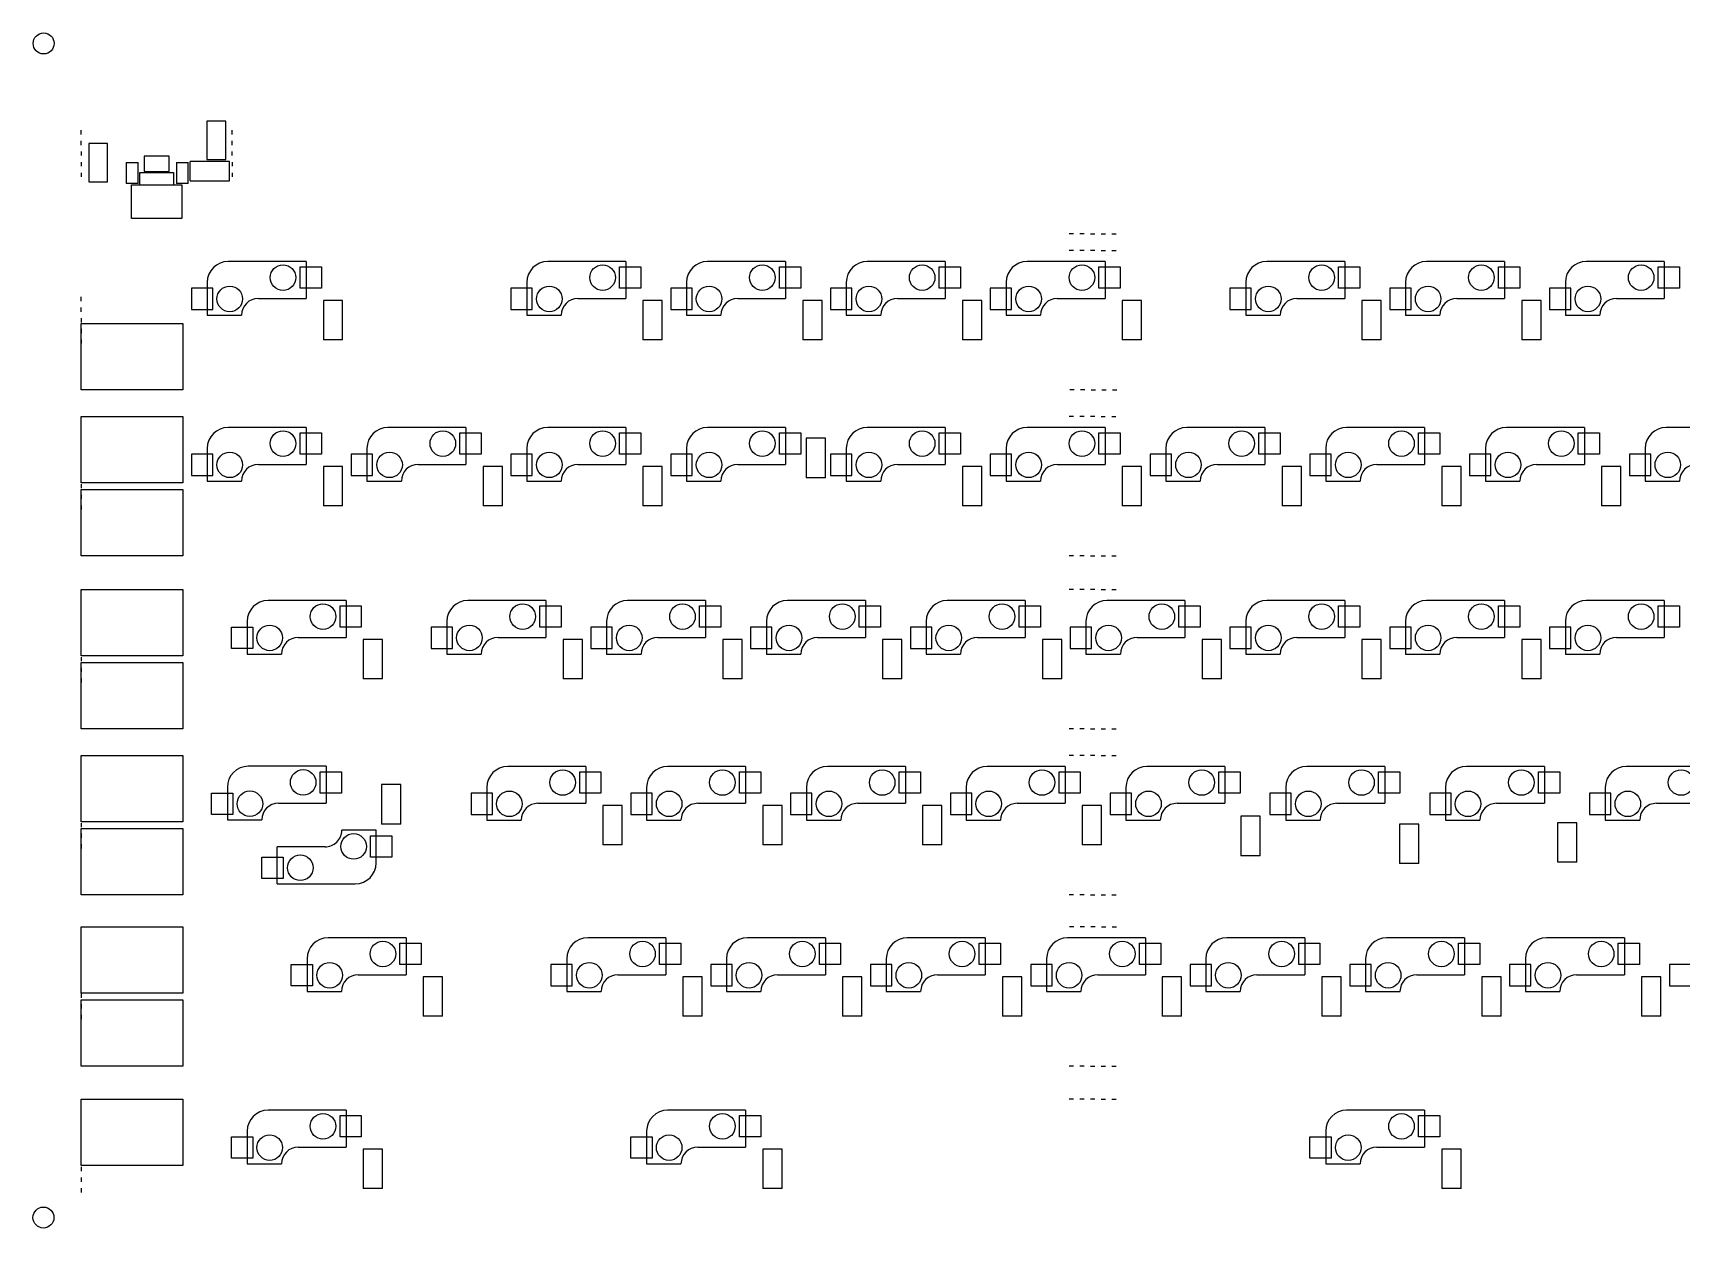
# Model space of a CAD drawing. Extents: x -27 to 356, y -108 to 34.
# Drawn here: x -27.3 to 169.2, y -108.2 to 34.2 of the extents above; entities that cross this region are included whole.
import ezdxf

# ---------------------------------------------------------------- set-up
doc = ezdxf.new("R2010")
doc.units = 0
doc.layers.add('BLACK', color=7, linetype='CONTINUOUS')

msp = doc.modelspace()

# ---------------------------------------------------------------- linework, layer by layer
at = {"layer": 'BLACK', "linetype": 'CONTINUOUS'}
for p, q in [((-6.531, 23.741), (-6.531, 19.181)), ((-4.291, 23.741), (-6.531, 23.741)), ((-4.291, 19.181), (-4.291, 23.741)), ((-21.525, 22.161), (-21.525, 22.669)), ((-3.525, 22.161), (-3.525, 22.669)), ((-21.525, 20.891), (-21.525, 21.399)), ((-21.525, 20.129), (-21.525, 19.621)), ((-18.388, 21.074), (-20.628, 21.074)), ((-20.628, 21.074), (-20.628, 16.514)), ((-18.388, 16.514), (-18.388, 21.074)), ((-3.525, 20.891), (-3.525, 21.399)), ((-3.525, 19.621), (-3.525, 20.129)), ((-21.525, 18.859), (-21.525, 18.351)), ((-16.144, 18.789), (-16.144, 16.289)), ((-16.144, 18.789), (-14.744, 18.789)), ((-14.744, 16.289), (-14.744, 18.789)), ((-11.023, 19.5516), (-14.023, 19.5516)), ((-14.023, 19.5516), (-14.023, 17.7316)), ((-14.023, 17.7316), (-11.023, 17.7316)), ((-11.023, 17.7316), (-11.023, 19.5516)), ((-10.175, 18.789), (-8.775, 18.789)), ((-10.175, 18.789), (-10.175, 16.289)), ((-8.775, 16.289), (-8.775, 18.789)), ((-8.523, 16.628), (-8.523, 18.928)), ((-3.823, 18.928), (-8.523, 18.928)), ((-6.531, 19.181), (-4.291, 19.181)), ((-3.823, 16.628), (-3.823, 18.928)), ((-3.525, 18.859), (-3.525, 18.351)), ((-21.525, 17.589), (-21.525, 17.081)), ((-20.628, 16.514), (-18.388, 16.514)), ((-14.744, 16.289), (-16.144, 16.289)), ((-15.525, 12.125), (-15.525, 16.125)), ((-15.525, 16.125), (-9.525, 16.125)), ((-14.525, 17.625), (-10.525, 17.625)), ((-14.525, 16.125), (-14.525, 17.625)), ((-10.525, 17.625), (-10.525, 16.125)), ((-8.775, 16.289), (-10.175, 16.289)), ((-9.525, 16.125), (-9.525, 12.125)), ((-8.523, 16.628), (-3.823, 16.628)), ((-3.525, 17.589), (-3.525, 17.081)), ((-9.525, 12.125), (-15.525, 12.125)), ((96.7854, 10.3), (96.2774, 10.3)), ((98.0554, 10.3), (97.5474, 10.3)), ((98.8174, 10.3), (99.3254, 10.3)), ((100.087, 10.3), (100.595, 10.3)), ((101.357, 10.3), (101.865, 10.3)), ((96.7854, 8.3), (96.2774, 8.3)), ((98.0554, 8.3), (97.5474, 8.3)), ((99.3254, 8.3), (98.8174, 8.3)), ((100.087, 8.3), (100.595, 8.3)), ((101.357, 8.3), (101.865, 8.3)), ((5.3, 7), (-4, 7)), ((4.572, 6.35), (7.112, 6.35)), ((4.572, 3.81), (4.572, 6.35)), ((5.3, 7), (5.3, 2.6)), ((7.112, 6.35), (7.112, 3.81)), ((43.4, 7), (34.1, 7)), ((42.672, 6.35), (45.212, 6.35)), ((42.672, 3.81), (42.672, 6.35)), ((43.4, 7), (43.4, 2.6)), ((45.212, 6.35), (45.212, 3.81)), ((62.45, 7), (53.15, 7)), ((61.722, 6.35), (64.262, 6.35)), ((61.722, 3.81), (61.722, 6.35)), ((62.45, 7), (62.45, 2.6)), ((64.262, 6.35), (64.262, 3.81)), ((81.5, 7), (72.2, 7)), ((80.772, 3.81), (80.772, 6.35)), ((80.772, 6.35), (83.312, 6.35)), ((81.5, 7), (81.5, 2.6)), ((83.312, 6.35), (83.312, 3.81)), ((100.55, 7), (91.25, 7)), ((99.822, 3.81), (99.822, 6.35)), ((99.822, 6.35), (102.362, 6.35)), ((100.55, 7), (100.55, 2.6)), ((102.362, 6.35), (102.362, 3.81)), ((129.125, 7), (119.825, 7)), ((128.397, 6.35), (130.937, 6.35)), ((128.397, 3.81), (128.397, 6.35)), ((129.125, 7), (129.125, 2.6)), ((130.937, 6.35), (130.937, 3.81)), ((148.175, 7), (138.875, 7)), ((147.447, 3.81), (147.447, 6.35)), ((147.447, 6.35), (149.987, 6.35)), ((148.175, 7), (148.175, 2.6)), ((149.987, 6.35), (149.987, 3.81)), ((167.225, 7), (157.925, 7)), ((166.497, 3.81), (166.497, 6.35)), ((166.497, 6.35), (169.037, 6.35)), ((167.225, 7), (167.225, 2.6)), ((169.037, 6.35), (169.037, 3.81)), ((-6.5, 4.5), (-6.5, 0.6)), ((31.6, 4.5), (31.6, 0.6)), ((50.65, 4.5), (50.65, 0.6)), ((69.7, 4.5), (69.7, 0.6)), ((88.75, 4.5), (88.75, 0.6)), ((117.325, 4.5), (117.325, 0.6)), ((136.375, 4.5), (136.375, 0.6)), ((155.425, 4.5), (155.425, 0.6)), ((-21.525, 2.286), (-21.525, 2.794)), ((-5.842, 3.81), (-8.382, 3.81)), ((-8.382, 3.81), (-8.382, 1.27)), ((-5.842, 1.27), (-5.842, 3.81)), ((-0.4, 2.6), (5.3, 2.6)), ((7.112, 3.81), (4.572, 3.81)), ((9.65, 2.35), (7.35, 2.35)), ((7.35, 2.35), (7.35, -2.35)), ((9.65, -2.35), (9.65, 2.35)), ((29.718, 3.81), (29.718, 1.27)), ((32.258, 3.81), (29.718, 3.81)), ((32.258, 1.27), (32.258, 3.81)), ((37.7, 2.6), (43.4, 2.6)), ((45.212, 3.81), (42.672, 3.81)), ((45.45, 2.35), (45.45, -2.35)), ((47.75, 2.35), (45.45, 2.35)), ((47.75, -2.35), (47.75, 2.35)), ((48.768, 3.81), (48.768, 1.27)), ((51.308, 3.81), (48.768, 3.81)), ((51.308, 1.27), (51.308, 3.81)), ((56.75, 2.6), (62.45, 2.6)), ((64.262, 3.81), (61.722, 3.81)), ((66.8, 2.35), (64.5, 2.35)), ((64.5, 2.35), (64.5, -2.35)), ((66.8, -2.35), (66.8, 2.35)), ((70.358, 3.81), (67.818, 3.81)), ((67.818, 3.81), (67.818, 1.27)), ((70.358, 1.27), (70.358, 3.81)), ((75.8, 2.6), (81.5, 2.6)), ((83.312, 3.81), (80.772, 3.81)), ((83.55, 2.35), (83.55, -2.35)), ((85.85, 2.35), (83.55, 2.35)), ((85.85, -2.35), (85.85, 2.35)), ((89.408, 3.81), (86.868, 3.81)), ((86.868, 3.81), (86.868, 1.27)), ((89.408, 1.27), (89.408, 3.81)), ((94.85, 2.6), (100.55, 2.6)), ((102.362, 3.81), (99.822, 3.81)), ((102.6, 2.35), (102.6, -2.35)), ((104.9, 2.35), (102.6, 2.35)), ((104.9, -2.35), (104.9, 2.35)), ((115.443, 3.81), (115.443, 1.27)), ((117.983, 3.81), (115.443, 3.81)), ((117.983, 1.27), (117.983, 3.81)), ((123.425, 2.6), (129.125, 2.6)), ((130.937, 3.81), (128.397, 3.81)), ((131.175, 2.35), (131.175, -2.35)), ((133.475, 2.35), (131.175, 2.35)), ((133.475, -2.35), (133.475, 2.35)), ((137.033, 3.81), (134.493, 3.81)), ((134.493, 3.81), (134.493, 1.27)), ((137.033, 1.27), (137.033, 3.81)), ((142.475, 2.6), (148.175, 2.6)), ((149.987, 3.81), (147.447, 3.81)), ((152.525, 2.35), (150.225, 2.35)), ((150.225, 2.35), (150.225, -2.35)), ((152.525, -2.35), (152.525, 2.35)), ((156.083, 3.81), (153.543, 3.81)), ((153.543, 3.81), (153.543, 1.27)), ((156.083, 1.27), (156.083, 3.81)), ((161.525, 2.6), (167.225, 2.6)), ((169.037, 3.81), (166.497, 3.81)), ((-21.525, 1.016), (-21.525, 1.524)), ((-21.525, 0.254), (-21.525, -0.254)), ((-8.382, 1.27), (-5.842, 1.27)), ((-6.5, 0.6), (-2.4, 0.6)), ((29.718, 1.27), (32.258, 1.27)), ((31.6, 0.6), (35.7, 0.6)), ((48.768, 1.27), (51.308, 1.27)), ((50.65, 0.6), (54.75, 0.6)), ((67.818, 1.27), (70.358, 1.27)), ((69.7, 0.6), (73.8, 0.6)), ((86.868, 1.27), (89.408, 1.27)), ((88.75, 0.6), (92.85, 0.6)), ((115.443, 1.27), (117.983, 1.27)), ((117.325, 0.6), (121.425, 0.6)), ((134.493, 1.27), (137.033, 1.27)), ((136.375, 0.6), (140.475, 0.6)), ((153.543, 1.27), (156.083, 1.27)), ((155.425, 0.6), (159.525, 0.6)), ((-21.525, -8.3), (-21.525, -0.4)), ((-21.525, -0.4), (-9.425, -0.4)), ((-21.525, -1.016), (-21.525, -1.524)), ((-9.425, -0.4), (-9.425, -8.3)), ((-21.525, -2.286), (-21.525, -2.794)), ((9.65, -2.35), (7.35, -2.35)), ((47.75, -2.35), (45.45, -2.35)), ((66.8, -2.35), (64.5, -2.35)), ((85.85, -2.35), (83.55, -2.35)), ((104.9, -2.35), (102.6, -2.35)), ((133.475, -2.35), (131.175, -2.35)), ((152.525, -2.35), (150.225, -2.35)), ((-9.425, -8.3), (-21.525, -8.3)), ((96.8727, -8.3), (96.3647, -8.3)), ((98.1427, -8.3), (97.6347, -8.3)), ((98.9047, -8.3), (99.4127, -8.3)), ((100.175, -8.3), (100.683, -8.3)), ((101.445, -8.3), (101.953, -8.3)), ((-21.525, -11.485), (-9.425, -11.485)), ((-21.525, -19.385), (-21.525, -11.485)), ((-9.425, -11.485), (-9.425, -19.385)), ((96.77, -11.485), (96.262, -11.485)), ((98.04, -11.485), (97.532, -11.485)), ((99.31, -11.485), (98.802, -11.485)), ((100.072, -11.485), (100.58, -11.485)), ((101.342, -11.485), (101.85, -11.485)), ((5.3, -12.785), (-4, -12.785)), ((4.572, -13.435), (7.112, -13.435)), ((4.572, -15.975), (4.572, -13.435)), ((5.3, -12.785), (5.3, -17.185)), ((7.112, -13.435), (7.112, -15.975)), ((24.35, -12.785), (15.05, -12.785)), ((23.622, -15.975), (23.622, -13.435)), ((23.622, -13.435), (26.162, -13.435)), ((24.35, -12.785), (24.35, -17.185)), ((26.162, -13.435), (26.162, -15.975)), ((43.4, -12.785), (34.1, -12.785)), ((42.672, -13.435), (45.212, -13.435)), ((42.672, -15.975), (42.672, -13.435)), ((43.4, -12.785), (43.4, -17.185)), ((45.212, -13.435), (45.212, -15.975)), ((62.45, -12.785), (53.15, -12.785)), ((61.722, -13.435), (64.262, -13.435)), ((61.722, -15.975), (61.722, -13.435)), ((62.45, -12.785), (62.45, -17.185)), ((64.262, -13.435), (64.262, -15.975)), ((81.5, -12.785), (72.2, -12.785)), ((80.772, -15.975), (80.772, -13.435)), ((80.772, -13.435), (83.312, -13.435)), ((81.5, -12.785), (81.5, -17.185)), ((83.312, -13.435), (83.312, -15.975)), ((100.55, -12.785), (91.25, -12.785)), ((99.822, -15.975), (99.822, -13.435)), ((99.822, -13.435), (102.362, -13.435)), ((100.55, -12.785), (100.55, -17.185)), ((102.362, -13.435), (102.362, -15.975)), ((119.6, -12.785), (110.3, -12.785)), ((118.872, -13.435), (121.412, -13.435)), ((118.872, -15.975), (118.872, -13.435)), ((119.6, -12.785), (119.6, -17.185)), ((121.412, -13.435), (121.412, -15.975)), ((138.65, -12.785), (129.35, -12.785)), ((137.922, -13.435), (140.462, -13.435)), ((137.922, -15.975), (137.922, -13.435)), ((138.65, -12.785), (138.65, -17.185)), ((140.462, -13.435), (140.462, -15.975)), ((157.7, -12.785), (148.4, -12.785)), ((156.972, -15.975), (156.972, -13.435)), ((156.972, -13.435), (159.512, -13.435)), ((157.7, -12.785), (157.7, -17.185)), ((159.512, -13.435), (159.512, -15.975)), ((176.75, -12.785), (167.45, -12.785)), ((-6.5, -15.285), (-6.5, -19.185)), ((12.55, -15.285), (12.55, -19.185)), ((31.6, -15.285), (31.6, -19.185)), ((50.65, -15.285), (50.65, -19.185)), ((67.2165, -14.076), (64.9165, -14.076)), ((64.9165, -14.076), (64.9165, -18.776)), ((67.2165, -18.776), (67.2165, -14.076)), ((69.7, -15.285), (69.7, -19.185)), ((88.75, -15.285), (88.75, -19.185)), ((107.8, -15.285), (107.8, -19.185)), ((126.85, -15.285), (126.85, -19.185)), ((145.9, -15.285), (145.9, -19.185)), ((164.95, -15.285), (164.95, -19.185)), ((-21.525, -17.499), (-21.525, -16.991)), ((-8.382, -15.975), (-8.382, -18.515)), ((-5.842, -15.975), (-8.382, -15.975)), ((-5.842, -18.515), (-5.842, -15.975)), ((-0.4, -17.185), (5.3, -17.185)), ((7.112, -15.975), (4.572, -15.975)), ((7.35, -17.435), (7.35, -22.135)), ((9.65, -17.435), (7.35, -17.435)), ((9.65, -22.135), (9.65, -17.435)), ((13.208, -15.975), (10.668, -15.975)), ((10.668, -15.975), (10.668, -18.515)), ((13.208, -18.515), (13.208, -15.975)), ((18.65, -17.185), (24.35, -17.185)), ((26.162, -15.975), (23.622, -15.975)), ((26.4, -17.435), (26.4, -22.135)), ((28.7, -17.435), (26.4, -17.435)), ((28.7, -22.135), (28.7, -17.435)), ((32.258, -15.975), (29.718, -15.975)), ((29.718, -15.975), (29.718, -18.515)), ((32.258, -18.515), (32.258, -15.975)), ((37.7, -17.185), (43.4, -17.185)), ((45.212, -15.975), (42.672, -15.975)), ((47.75, -17.435), (45.45, -17.435)), ((45.45, -17.435), (45.45, -22.135)), ((47.75, -22.135), (47.75, -17.435)), ((51.308, -15.975), (48.768, -15.975)), ((48.768, -15.975), (48.768, -18.515)), ((51.308, -18.515), (51.308, -15.975)), ((56.75, -17.185), (62.45, -17.185)), ((64.262, -15.975), (61.722, -15.975)), ((70.358, -15.975), (67.818, -15.975)), ((67.818, -15.975), (67.818, -18.515)), ((70.358, -18.515), (70.358, -15.975)), ((75.8, -17.185), (81.5, -17.185)), ((83.312, -15.975), (80.772, -15.975)), ((83.55, -17.435), (83.55, -22.135)), ((85.85, -17.435), (83.55, -17.435)), ((85.85, -22.135), (85.85, -17.435)), ((86.868, -15.975), (86.868, -18.515)), ((89.408, -15.975), (86.868, -15.975)), ((89.408, -18.515), (89.408, -15.975)), ((94.85, -17.185), (100.55, -17.185)), ((102.362, -15.975), (99.822, -15.975)), ((104.9, -17.435), (102.6, -17.435)), ((102.6, -17.435), (102.6, -22.135)), ((104.9, -22.135), (104.9, -17.435)), ((105.918, -15.975), (105.918, -18.515)), ((108.458, -15.975), (105.918, -15.975)), ((108.458, -18.515), (108.458, -15.975)), ((113.9, -17.185), (119.6, -17.185)), ((121.412, -15.975), (118.872, -15.975)), ((121.65, -17.435), (121.65, -22.135)), ((123.95, -17.435), (121.65, -17.435)), ((123.95, -22.135), (123.95, -17.435)), ((124.968, -15.975), (124.968, -18.515)), ((127.508, -15.975), (124.968, -15.975)), ((127.508, -18.515), (127.508, -15.975)), ((132.95, -17.185), (138.65, -17.185)), ((140.462, -15.975), (137.922, -15.975)), ((143, -17.435), (140.7, -17.435)), ((140.7, -17.435), (140.7, -22.135)), ((143, -22.135), (143, -17.435)), ((146.558, -15.975), (144.018, -15.975)), ((144.018, -15.975), (144.018, -18.515)), ((146.558, -18.515), (146.558, -15.975)), ((152, -17.185), (157.7, -17.185)), ((159.512, -15.975), (156.972, -15.975)), ((159.75, -17.435), (159.75, -22.135)), ((162.05, -17.435), (159.75, -17.435)), ((162.05, -22.135), (162.05, -17.435)), ((165.608, -15.975), (163.068, -15.975)), ((163.068, -15.975), (163.068, -18.515)), ((165.608, -18.515), (165.608, -15.975)), ((-21.525, -18.769), (-21.525, -18.261)), ((-9.425, -19.385), (-21.525, -19.385)), ((-21.525, -19.531), (-21.525, -20.039)), ((-8.382, -18.515), (-5.842, -18.515)), ((-6.5, -19.185), (-2.4, -19.185)), ((10.668, -18.515), (13.208, -18.515)), ((12.55, -19.185), (16.65, -19.185)), ((29.718, -18.515), (32.258, -18.515)), ((31.6, -19.185), (35.7, -19.185)), ((48.768, -18.515), (51.308, -18.515)), ((50.65, -19.185), (54.75, -19.185)), ((67.2165, -18.776), (64.9165, -18.776)), ((67.818, -18.515), (70.358, -18.515)), ((69.7, -19.185), (73.8, -19.185)), ((86.868, -18.515), (89.408, -18.515)), ((88.75, -19.185), (92.85, -19.185)), ((105.918, -18.515), (108.458, -18.515)), ((107.8, -19.185), (111.9, -19.185)), ((124.968, -18.515), (127.508, -18.515)), ((126.85, -19.185), (130.95, -19.185)), ((144.018, -18.515), (146.558, -18.515)), ((145.9, -19.185), (150, -19.185)), ((163.068, -18.515), (165.608, -18.515)), ((164.95, -19.185), (169.05, -19.185)), ((-21.525, -28.085), (-21.525, -20.185)), ((-21.525, -20.185), (-9.425, -20.185)), ((-21.525, -20.801), (-21.525, -21.309)), ((-9.425, -20.185), (-9.425, -28.085)), ((-21.525, -22.071), (-21.525, -22.579)), ((9.65, -22.135), (7.35, -22.135)), ((28.7, -22.135), (26.4, -22.135)), ((47.75, -22.135), (45.45, -22.135)), ((85.85, -22.135), (83.55, -22.135)), ((104.9, -22.135), (102.6, -22.135)), ((123.95, -22.135), (121.65, -22.135)), ((143, -22.135), (140.7, -22.135)), ((162.05, -22.135), (159.75, -22.135)), ((-9.425, -28.085), (-21.525, -28.085)), ((96.7854, -28.085), (96.2774, -28.085)), ((98.0554, -28.085), (97.5474, -28.085)), ((98.8174, -28.085), (99.3254, -28.085)), ((100.087, -28.085), (100.595, -28.085)), ((101.357, -28.085), (101.865, -28.085)), ((-21.525, -32.1133), (-9.425, -32.1133)), ((-21.525, -40.0133), (-21.525, -32.1133)), ((-9.425, -32.1133), (-9.425, -40.0133)), ((96.7854, -32.1129), (96.2774, -32.1129)), ((98.0554, -32.1129), (97.5474, -32.1129)), ((99.3254, -32.1129), (98.8174, -32.1129)), ((100.087, -32.1129), (100.595, -32.1129)), ((101.357, -32.1129), (101.865, -32.1129)), ((10.0625, -33.4133), (0.7625, -33.4133)), ((9.3345, -34.0633), (11.8745, -34.0633)), ((9.3345, -36.6033), (9.3345, -34.0633)), ((10.0625, -33.4133), (10.0625, -37.8133)), ((11.8745, -34.0633), (11.8745, -36.6033)), ((33.875, -33.4133), (24.575, -33.4133)), ((33.147, -36.6033), (33.147, -34.0633)), ((33.147, -34.0633), (35.687, -34.0633)), ((33.875, -33.4133), (33.875, -37.8133)), ((35.687, -34.0633), (35.687, -36.6033)), ((52.925, -33.4133), (43.625, -33.4133)), ((52.197, -34.0633), (54.737, -34.0633)), ((52.197, -36.6033), (52.197, -34.0633)), ((52.925, -33.4133), (52.925, -37.8133)), ((54.737, -34.0633), (54.737, -36.6033)), ((71.975, -33.4133), (62.675, -33.4133)), ((71.247, -36.6033), (71.247, -34.0633)), ((71.247, -34.0633), (73.787, -34.0633)), ((71.975, -33.4133), (71.975, -37.8133)), ((73.787, -34.0633), (73.787, -36.6033)), ((91.025, -33.4133), (81.725, -33.4133)), ((90.297, -36.6033), (90.297, -34.0633)), ((90.297, -34.0633), (92.837, -34.0633)), ((91.025, -33.4133), (91.025, -37.8133)), ((92.837, -34.0633), (92.837, -36.6033)), ((110.075, -33.4133), (100.775, -33.4133)), ((109.347, -36.6033), (109.347, -34.0633)), ((109.347, -34.0633), (111.887, -34.0633)), ((110.075, -33.4133), (110.075, -37.8133)), ((111.887, -34.0633), (111.887, -36.6033)), ((129.125, -33.4133), (119.825, -33.4133)), ((128.397, -34.0633), (130.937, -34.0633)), ((128.397, -36.6033), (128.397, -34.0633)), ((129.125, -33.4133), (129.125, -37.8133)), ((130.937, -34.0633), (130.937, -36.6033)), ((148.175, -33.4133), (138.875, -33.4133)), ((147.447, -36.6033), (147.447, -34.0633)), ((147.447, -34.0633), (149.987, -34.0633)), ((148.175, -33.4133), (148.175, -37.8133)), ((149.987, -34.0633), (149.987, -36.6033)), ((167.225, -33.4133), (157.925, -33.4133)), ((166.497, -36.6033), (166.497, -34.0633)), ((166.497, -34.0633), (169.037, -34.0633)), ((167.225, -33.4133), (167.225, -37.8133)), ((169.037, -34.0633), (169.037, -36.6033)), ((-3.6195, -36.6033), (-1.0795, -36.6033)), ((-3.6195, -39.1433), (-3.6195, -36.6033)), ((-1.7375, -35.9133), (-1.7375, -39.8133)), ((-1.0795, -36.6033), (-1.0795, -39.1433)), ((11.8745, -36.6033), (9.3345, -36.6033)), ((20.193, -36.6033), (20.193, -39.1433)), ((22.733, -36.6033), (20.193, -36.6033)), ((22.075, -35.9133), (22.075, -39.8133)), ((22.733, -39.1433), (22.733, -36.6033)), ((35.687, -36.6033), (33.147, -36.6033)), ((41.783, -36.6033), (39.243, -36.6033)), ((39.243, -36.6033), (39.243, -39.1433)), ((41.125, -35.9133), (41.125, -39.8133)), ((41.783, -39.1433), (41.783, -36.6033)), ((54.737, -36.6033), (52.197, -36.6033)), ((60.833, -36.6033), (58.293, -36.6033)), ((58.293, -36.6033), (58.293, -39.1433)), ((60.175, -35.9133), (60.175, -39.8133)), ((60.833, -39.1433), (60.833, -36.6033)), ((73.787, -36.6033), (71.247, -36.6033)), ((77.343, -36.6033), (77.343, -39.1433)), ((79.883, -36.6033), (77.343, -36.6033)), ((79.225, -35.9133), (79.225, -39.8133)), ((79.883, -39.1433), (79.883, -36.6033)), ((92.837, -36.6033), (90.297, -36.6033)), ((98.933, -36.6033), (96.393, -36.6033)), ((96.393, -36.6033), (96.393, -39.1433)), ((98.275, -35.9133), (98.275, -39.8133)), ((98.933, -39.1433), (98.933, -36.6033)), ((111.887, -36.6033), (109.347, -36.6033)), ((117.983, -36.6033), (115.443, -36.6033)), ((115.443, -36.6033), (115.443, -39.1433)), ((117.325, -35.9133), (117.325, -39.8133)), ((117.983, -39.1433), (117.983, -36.6033)), ((130.937, -36.6033), (128.397, -36.6033)), ((137.033, -36.6033), (134.493, -36.6033)), ((134.493, -36.6033), (134.493, -39.1433)), ((136.375, -35.9133), (136.375, -39.8133)), ((137.033, -39.1433), (137.033, -36.6033)), ((149.987, -36.6033), (147.447, -36.6033)), ((156.083, -36.6033), (153.543, -36.6033)), ((153.543, -36.6033), (153.543, -39.1433)), ((155.425, -35.9133), (155.425, -39.8133)), ((156.083, -39.1433), (156.083, -36.6033)), ((169.037, -36.6033), (166.497, -36.6033)), ((-21.525, -38.1273), (-21.525, -37.6193)), ((-21.525, -39.3973), (-21.525, -38.8893)), ((-1.0795, -39.1433), (-3.6195, -39.1433)), ((4.3625, -37.8133), (10.0625, -37.8133)), ((14.4125, -38.0633), (12.1125, -38.0633)), ((12.1125, -38.0633), (12.1125, -42.7633)), ((14.4125, -42.7633), (14.4125, -38.0633)), ((20.193, -39.1433), (22.733, -39.1433)), ((28.175, -37.8133), (33.875, -37.8133)), ((38.225, -38.0633), (35.925, -38.0633)), ((35.925, -38.0633), (35.925, -42.7633)), ((38.225, -42.7633), (38.225, -38.0633)), ((39.243, -39.1433), (41.783, -39.1433)), ((47.225, -37.8133), (52.925, -37.8133)), ((54.975, -38.0633), (54.975, -42.7633)), ((57.275, -38.0633), (54.975, -38.0633)), ((57.275, -42.7633), (57.275, -38.0633)), ((58.293, -39.1433), (60.833, -39.1433)), ((66.275, -37.8133), (71.975, -37.8133)), ((76.325, -38.0633), (74.025, -38.0633)), ((74.025, -38.0633), (74.025, -42.7633)), ((76.325, -42.7633), (76.325, -38.0633)), ((77.343, -39.1433), (79.883, -39.1433)), ((85.325, -37.8133), (91.025, -37.8133)), ((93.075, -38.0633), (93.075, -42.7633)), ((95.375, -38.0633), (93.075, -38.0633)), ((95.375, -42.7633), (95.375, -38.0633)), ((96.393, -39.1433), (98.933, -39.1433)), ((104.375, -37.8133), (110.075, -37.8133)), ((114.425, -38.0633), (112.125, -38.0633)), ((112.125, -38.0633), (112.125, -42.7633)), ((114.425, -42.7633), (114.425, -38.0633)), ((115.443, -39.1433), (117.983, -39.1433)), ((123.425, -37.8133), (129.125, -37.8133)), ((133.475, -38.0633), (131.175, -38.0633)), ((131.175, -38.0633), (131.175, -42.7633)), ((133.475, -42.7633), (133.475, -38.0633)), ((134.493, -39.1433), (137.033, -39.1433)), ((142.475, -37.8133), (148.175, -37.8133)), ((152.525, -38.0633), (150.225, -38.0633)), ((150.225, -38.0633), (150.225, -42.7633)), ((152.525, -42.7633), (152.525, -38.0633)), ((153.543, -39.1433), (156.083, -39.1433)), ((161.525, -37.8133), (167.225, -37.8133)), ((-9.425, -40.0133), (-21.525, -40.0133)), ((-21.525, -40.1593), (-21.525, -40.6673)), ((-21.525, -48.7133), (-21.525, -40.8133)), ((-21.525, -40.8133), (-9.425, -40.8133)), ((-9.425, -40.8133), (-9.425, -48.7133)), ((-1.7375, -39.8133), (2.3625, -39.8133)), ((22.075, -39.8133), (26.175, -39.8133)), ((41.125, -39.8133), (45.225, -39.8133)), ((60.175, -39.8133), (64.275, -39.8133)), ((79.225, -39.8133), (83.325, -39.8133)), ((98.275, -39.8133), (102.375, -39.8133)), ((117.325, -39.8133), (121.425, -39.8133)), ((136.375, -39.8133), (140.475, -39.8133)), ((155.425, -39.8133), (159.525, -39.8133)), ((-21.525, -41.4293), (-21.525, -41.9373)), ((-21.525, -42.6993), (-21.525, -43.2073)), ((14.4125, -42.7633), (12.1125, -42.7633)), ((38.225, -42.7633), (35.925, -42.7633)), ((57.275, -42.7633), (54.975, -42.7633)), ((76.325, -42.7633), (74.025, -42.7633)), ((95.375, -42.7633), (93.075, -42.7633)), ((114.425, -42.7633), (112.125, -42.7633)), ((133.475, -42.7633), (131.175, -42.7633)), ((152.525, -42.7633), (150.225, -42.7633)), ((-9.425, -48.7133), (-21.525, -48.7133)), ((96.7854, -48.7133), (96.2774, -48.7133)), ((98.0554, -48.7133), (97.5474, -48.7133)), ((98.8174, -48.7133), (99.3254, -48.7133)), ((100.087, -48.7133), (100.595, -48.7133)), ((101.357, -48.7133), (101.865, -48.7133)), ((-21.525, -51.8983), (-9.425, -51.8983)), ((-21.525, -59.7983), (-21.525, -51.8983)), ((-9.425, -51.8983), (-9.425, -59.7983)), ((96.7854, -51.8983), (96.2774, -51.8983)), ((98.0554, -51.8983), (97.5474, -51.8983)), ((99.3254, -51.8983), (98.8174, -51.8983)), ((100.087, -51.8983), (100.595, -51.8983)), ((101.357, -51.8983), (101.865, -51.8983)), ((7.7, -53.1858), (-1.6, -53.1858)), ((6.972, -56.3758), (6.972, -53.8358)), ((6.972, -53.8358), (9.512, -53.8358)), ((7.7, -53.1858), (7.7, -57.5858)), ((9.512, -53.8358), (9.512, -56.3758)), ((38.6375, -53.1983), (29.3375, -53.1983)), ((37.9095, -53.8483), (40.4495, -53.8483)), ((37.9095, -56.3883), (37.9095, -53.8483)), ((38.6375, -53.1983), (38.6375, -57.5983)), ((40.4495, -53.8483), (40.4495, -56.3883)), ((57.6875, -53.1983), (48.3875, -53.1983)), ((56.9595, -53.8483), (59.4995, -53.8483)), ((56.9595, -56.3883), (56.9595, -53.8483)), ((57.6875, -53.1983), (57.6875, -57.5983)), ((59.4995, -53.8483), (59.4995, -56.3883)), ((76.7375, -53.1983), (67.4375, -53.1983)), ((76.0095, -53.8483), (78.5495, -53.8483)), ((76.0095, -56.3883), (76.0095, -53.8483)), ((76.7375, -53.1983), (76.7375, -57.5983)), ((78.5495, -53.8483), (78.5495, -56.3883)), ((95.7875, -53.1983), (86.4875, -53.1983)), ((95.0595, -56.3883), (95.0595, -53.8483)), ((95.0595, -53.8483), (97.5995, -53.8483)), ((95.7875, -53.1983), (95.7875, -57.5983)), ((97.5995, -53.8483), (97.5995, -56.3883)), ((114.837, -53.1983), (105.537, -53.1983)), ((114.109, -56.3883), (114.109, -53.8483)), ((114.109, -53.8483), (116.649, -53.8483)), ((114.837, -53.1983), (114.837, -57.5983)), ((116.649, -53.8483), (116.649, -56.3883)), ((133.887, -53.1983), (124.587, -53.1983)), ((133.159, -53.8483), (135.7, -53.8483)), ((133.159, -56.3883), (133.159, -53.8483)), ((133.887, -53.1983), (133.887, -57.5983)), ((135.7, -53.8483), (135.7, -56.3883)), ((152.938, -53.1983), (143.637, -53.1983)), ((152.209, -53.8483), (154.749, -53.8483)), ((152.209, -56.3883), (152.209, -53.8483)), ((152.938, -53.1983), (152.938, -57.5983)), ((154.749, -53.8483), (154.749, -56.3883)), ((171.987, -53.1983), (162.688, -53.1983)), ((-5.982, -56.3758), (-3.442, -56.3758)), ((-5.982, -58.9158), (-5.982, -56.3758)), ((-4.1, -55.6858), (-4.1, -59.5858)), ((-3.442, -56.3758), (-3.442, -58.9158)), ((9.512, -56.3758), (6.972, -56.3758)), ((14.28, -55.3658), (14.28, -60.0658)), ((16.58, -55.3658), (14.28, -55.3658)), ((16.58, -60.0658), (16.58, -55.3658)), ((24.9555, -56.3883), (24.9555, -58.9283)), ((27.4955, -56.3883), (24.9555, -56.3883)), ((26.8375, -55.6983), (26.8375, -59.5983)), ((27.4955, -58.9283), (27.4955, -56.3883)), ((40.4495, -56.3883), (37.9095, -56.3883)), ((44.0055, -56.3883), (44.0055, -58.9283)), ((46.5455, -56.3883), (44.0055, -56.3883)), ((45.8875, -55.6983), (45.8875, -59.5983)), ((46.5455, -58.9283), (46.5455, -56.3883)), ((59.4995, -56.3883), (56.9595, -56.3883)), ((65.5955, -56.3883), (63.0555, -56.3883)), ((63.0555, -56.3883), (63.0555, -58.9283)), ((64.9375, -55.6983), (64.9375, -59.5983)), ((65.5955, -58.9283), (65.5955, -56.3883)), ((78.5495, -56.3883), (76.0095, -56.3883)), ((84.6455, -56.3883), (82.1055, -56.3883)), ((82.1055, -56.3883), (82.1055, -58.9283)), ((83.9875, -55.6983), (83.9875, -59.5983)), ((84.6455, -58.9283), (84.6455, -56.3883)), ((97.5995, -56.3883), (95.0595, -56.3883)), ((103.695, -56.3883), (101.155, -56.3883)), ((101.155, -56.3883), (101.155, -58.9283)), ((103.037, -55.6983), (103.037, -59.5983)), ((103.695, -58.9283), (103.695, -56.3883)), ((116.649, -56.3883), (114.109, -56.3883)), ((120.206, -56.3883), (120.206, -58.9283)), ((122.745, -56.3883), (120.206, -56.3883)), ((122.087, -55.6983), (122.087, -59.5983)), ((122.745, -58.9283), (122.745, -56.3883)), ((135.7, -56.3883), (133.159, -56.3883)), ((139.255, -56.3883), (139.255, -58.9283)), ((141.796, -56.3883), (139.255, -56.3883)), ((141.137, -55.6983), (141.137, -59.5983)), ((141.796, -58.9283), (141.796, -56.3883)), ((154.749, -56.3883), (152.209, -56.3883)), ((158.305, -56.3883), (158.305, -58.9283)), ((160.845, -56.3883), (158.305, -56.3883)), ((160.188, -55.6983), (160.188, -59.5983)), ((160.845, -58.9283), (160.845, -56.3883)), ((-21.525, -57.9123), (-21.525, -57.4043)), ((-21.525, -59.1823), (-21.525, -58.6743)), ((-3.442, -58.9158), (-5.982, -58.9158)), ((2, -57.5858), (7.7, -57.5858)), ((24.9555, -58.9283), (27.4955, -58.9283)), ((32.9375, -57.5983), (38.6375, -57.5983)), ((40.6875, -57.8483), (40.6875, -62.5483)), ((42.9875, -57.8483), (40.6875, -57.8483)), ((42.9875, -62.5483), (42.9875, -57.8483)), ((44.0055, -58.9283), (46.5455, -58.9283)), ((51.9875, -57.5983), (57.6875, -57.5983)), ((59.7375, -57.8483), (59.7375, -62.5483)), ((62.0375, -57.8483), (59.7375, -57.8483)), ((62.0375, -62.5483), (62.0375, -57.8483)), ((63.0555, -58.9283), (65.5955, -58.9283)), ((71.0375, -57.5983), (76.7375, -57.5983)), ((78.7875, -57.8483), (78.7875, -62.5483)), ((81.0875, -57.8483), (78.7875, -57.8483)), ((81.0875, -62.5483), (81.0875, -57.8483)), ((82.1055, -58.9283), (84.6455, -58.9283)), ((90.0875, -57.5983), (95.7875, -57.5983)), ((97.8375, -57.8483), (97.8375, -62.5483)), ((100.137, -57.8483), (97.8375, -57.8483)), ((100.137, -62.5483), (100.137, -57.8483)), ((101.155, -58.9283), (103.695, -58.9283)), ((109.137, -57.5983), (114.837, -57.5983)), ((120.206, -58.9283), (122.745, -58.9283)), ((128.188, -57.5983), (133.887, -57.5983)), ((139.255, -58.9283), (141.796, -58.9283)), ((147.237, -57.5983), (152.938, -57.5983)), ((158.305, -58.9283), (160.845, -58.9283)), ((166.287, -57.5983), (171.987, -57.5983)), ((-9.425, -59.7983), (-21.525, -59.7983)), ((-21.525, -59.9443), (-21.525, -60.4523)), ((-21.525, -68.4983), (-21.525, -60.5983)), ((-21.525, -60.5983), (-9.425, -60.5983)), ((-9.425, -60.5983), (-9.425, -68.4983)), ((-4.1, -59.5858), (0, -59.5858)), ((13.6437, -60.7983), (9.5437, -60.7983)), ((13.6437, -64.6983), (13.6437, -60.7983)), ((16.58, -60.0658), (14.28, -60.0658)), ((26.8375, -59.5983), (30.9375, -59.5983)), ((45.8875, -59.5983), (49.9875, -59.5983)), ((64.9375, -59.5983), (69.0375, -59.5983)), ((83.9875, -59.5983), (88.0875, -59.5983)), ((103.037, -59.5983), (107.137, -59.5983)), ((119.04, -59.1458), (116.74, -59.1458)), ((116.74, -59.1458), (116.74, -63.8458)), ((119.04, -63.8458), (119.04, -59.1458)), ((122.087, -59.5983), (126.188, -59.5983)), ((135.67, -60.0658), (135.67, -64.7658)), ((137.97, -60.0658), (135.67, -60.0658)), ((137.97, -64.7658), (137.97, -60.0658)), ((141.137, -59.5983), (145.237, -59.5983)), ((156.78, -59.9058), (154.48, -59.9058)), ((154.48, -59.9058), (154.48, -64.6058)), ((156.78, -64.6058), (156.78, -59.9058)), ((160.188, -59.5983), (164.287, -59.5983)), ((-21.525, -61.2143), (-21.525, -61.7223)), ((-21.525, -62.4843), (-21.525, -62.9923)), ((7.5438, -62.7983), (1.8438, -62.7983)), ((1.8438, -67.1983), (1.8438, -62.7983)), ((12.9857, -61.4683), (15.5257, -61.4683)), ((12.9857, -64.0083), (12.9857, -61.4683)), ((15.5257, -61.4683), (15.5257, -64.0083)), ((42.9875, -62.5483), (40.6875, -62.5483)), ((62.0375, -62.5483), (59.7375, -62.5483)), ((81.0875, -62.5483), (78.7875, -62.5483)), ((100.137, -62.5483), (97.8375, -62.5483)), ((0.0318, -66.5483), (0.0318, -64.0083)), ((0.0318, -64.0083), (2.5718, -64.0083)), ((2.5718, -64.0083), (2.5718, -66.5483)), ((15.5257, -64.0083), (12.9857, -64.0083)), ((119.04, -63.8458), (116.74, -63.8458)), ((137.97, -64.7658), (135.67, -64.7658)), ((156.78, -64.6058), (154.48, -64.6058)), ((2.5718, -66.5483), (0.0318, -66.5483)), ((-9.425, -68.4983), (-21.525, -68.4983)), ((1.8438, -67.1983), (11.1437, -67.1983)), ((96.7854, -68.4983), (96.2774, -68.4983)), ((98.0554, -68.4983), (97.5474, -68.4983)), ((98.8174, -68.4983), (99.3254, -68.4983)), ((100.087, -68.4983), (100.595, -68.4983)), ((101.357, -68.4983), (101.865, -68.4983)), ((-21.525, -80.2353), (-21.525, -72.3353)), ((-21.525, -72.3353), (-9.425, -72.3353)), ((-9.425, -72.3353), (-9.425, -80.2353)), ((96.8348, -72.3353), (96.3268, -72.3353)), ((98.1048, -72.3353), (97.5968, -72.3353)), ((99.3748, -72.3353), (98.8668, -72.3353)), ((100.137, -72.3353), (100.645, -72.3353)), ((101.407, -72.3353), (101.915, -72.3353)), ((17.2063, -73.6353), (7.9062, -73.6353)), ((16.4782, -76.8253), (16.4782, -74.2853)), ((16.4782, -74.2853), (19.0182, -74.2853)), ((17.2063, -73.6353), (17.2063, -78.0353)), ((19.0182, -74.2853), (19.0182, -76.8253)), ((48.1625, -73.6353), (38.8625, -73.6353)), ((47.4345, -76.8253), (47.4345, -74.2853)), ((47.4345, -74.2853), (49.9745, -74.2853)), ((48.1625, -73.6353), (48.1625, -78.0353)), ((49.9745, -74.2853), (49.9745, -76.8253)), ((67.2125, -73.6353), (57.9125, -73.6353)), ((66.4845, -76.8253), (66.4845, -74.2853)), ((66.4845, -74.2853), (69.0245, -74.2853)), ((67.2125, -73.6353), (67.2125, -78.0353)), ((69.0245, -74.2853), (69.0245, -76.8253)), ((86.2625, -73.6353), (76.9625, -73.6353)), ((85.5345, -76.8253), (85.5345, -74.2853)), ((85.5345, -74.2853), (88.0745, -74.2853)), ((86.2625, -73.6353), (86.2625, -78.0353)), ((88.0745, -74.2853), (88.0745, -76.8253)), ((105.375, -73.6353), (96.0753, -73.6353)), ((104.647, -74.2853), (107.187, -74.2853)), ((104.647, -76.8253), (104.647, -74.2853)), ((105.375, -73.6353), (105.375, -78.0353)), ((107.187, -74.2853), (107.187, -76.8253)), ((124.362, -73.6353), (115.062, -73.6353)), ((123.634, -76.8253), (123.634, -74.2853)), ((123.634, -74.2853), (126.174, -74.2853)), ((124.362, -73.6353), (124.362, -78.0353)), ((126.174, -74.2853), (126.174, -76.8253)), ((143.412, -73.6353), (134.112, -73.6353)), ((142.684, -76.8253), (142.684, -74.2853)), ((142.684, -74.2853), (145.225, -74.2853)), ((143.412, -73.6353), (143.412, -78.0353)), ((145.225, -74.2853), (145.225, -76.8253)), ((162.463, -73.6353), (153.162, -73.6353)), ((161.734, -76.8253), (161.734, -74.2853)), ((161.734, -74.2853), (164.274, -74.2853)), ((162.463, -73.6353), (162.463, -78.0353)), ((164.274, -74.2853), (164.274, -76.8253)), ((5.4062, -76.1353), (5.4062, -80.0353)), ((36.3625, -76.1353), (36.3625, -80.0353)), ((55.4125, -76.1353), (55.4125, -80.0353)), ((74.4625, -76.1353), (74.4625, -80.0353)), ((93.5753, -76.1353), (93.5753, -80.0353)), ((112.562, -76.1353), (112.562, -80.0353)), ((131.612, -76.1353), (131.612, -80.0353)), ((150.662, -76.1353), (150.662, -80.0353)), ((-21.525, -78.2493), (-21.525, -77.7413)), ((3.5242, -76.8253), (6.0643, -76.8253)), ((3.5242, -79.3653), (3.5242, -76.8253)), ((6.0643, -76.8253), (6.0643, -79.3653)), ((11.5062, -78.0353), (17.2063, -78.0353)), ((19.0182, -76.8253), (16.4782, -76.8253)), ((19.2562, -78.2853), (19.2562, -82.9853)), ((21.5562, -78.2853), (19.2562, -78.2853)), ((21.5562, -82.9853), (21.5562, -78.2853)), ((37.0205, -76.8253), (34.4805, -76.8253)), ((34.4805, -76.8253), (34.4805, -79.3653)), ((37.0205, -79.3653), (37.0205, -76.8253)), ((42.4625, -78.0353), (48.1625, -78.0353)), ((49.9745, -76.8253), (47.4345, -76.8253)), ((52.5125, -78.2853), (50.2125, -78.2853)), ((50.2125, -78.2853), (50.2125, -82.9853)), ((52.5125, -82.9853), (52.5125, -78.2853)), ((53.5305, -76.8253), (53.5305, -79.3653)), ((56.0705, -76.8253), (53.5305, -76.8253)), ((56.0705, -79.3653), (56.0705, -76.8253)), ((61.5125, -78.0353), (67.2125, -78.0353)), ((69.0245, -76.8253), (66.4845, -76.8253)), ((69.2625, -78.2853), (69.2625, -82.9853)), ((71.5625, -78.2853), (69.2625, -78.2853)), ((71.5625, -82.9853), (71.5625, -78.2853)), ((72.5805, -76.8253), (72.5805, -79.3653)), ((75.1205, -76.8253), (72.5805, -76.8253)), ((75.1205, -79.3653), (75.1205, -76.8253)), ((80.5625, -78.0353), (86.2625, -78.0353)), ((88.0745, -76.8253), (85.5345, -76.8253)), ((90.6125, -78.2853), (88.3125, -78.2853)), ((88.3125, -78.2853), (88.3125, -82.9853)), ((90.6125, -82.9853), (90.6125, -78.2853)), ((91.6933, -76.8253), (91.6933, -79.3653)), ((94.2333, -76.8253), (91.6933, -76.8253)), ((94.2333, -79.3653), (94.2333, -76.8253)), ((99.6753, -78.0353), (105.375, -78.0353)), ((107.187, -76.8253), (104.647, -76.8253)), ((109.662, -78.2853), (107.362, -78.2853)), ((107.362, -78.2853), (107.362, -82.9853)), ((109.662, -82.9853), (109.662, -78.2853)), ((113.221, -76.8253), (110.68, -76.8253)), ((110.68, -76.8253), (110.68, -79.3653)), ((113.221, -79.3653), (113.221, -76.8253)), ((118.662, -78.0353), (124.362, -78.0353)), ((126.174, -76.8253), (123.634, -76.8253)), ((126.412, -78.2853), (126.412, -82.9853)), ((128.713, -78.2853), (126.412, -78.2853)), ((128.713, -82.9853), (128.713, -78.2853)), ((132.27, -76.8253), (129.731, -76.8253)), ((129.731, -76.8253), (129.731, -79.3653)), ((132.27, -79.3653), (132.27, -76.8253)), ((137.713, -78.0353), (143.412, -78.0353)), ((145.225, -76.8253), (142.684, -76.8253)), ((145.463, -78.2853), (145.463, -82.9853)), ((147.762, -78.2853), (145.463, -78.2853)), ((147.762, -82.9853), (147.762, -78.2853)), ((148.78, -76.8253), (148.78, -79.3653)), ((151.32, -76.8253), (148.78, -76.8253)), ((151.32, -79.3653), (151.32, -76.8253)), ((156.762, -78.0353), (162.463, -78.0353)), ((164.274, -76.8253), (161.734, -76.8253)), ((164.512, -78.2853), (164.512, -82.9853)), ((166.812, -78.2853), (164.512, -78.2853)), ((166.812, -82.9853), (166.812, -78.2853)), ((167.831, -76.8253), (167.831, -79.3653)), ((170.37, -76.8253), (167.831, -76.8253)), ((-21.525, -79.5193), (-21.525, -79.0113)), ((-9.425, -80.2353), (-21.525, -80.2353)), ((-21.525, -80.2813), (-21.525, -80.7893)), ((6.0643, -79.3653), (3.5242, -79.3653)), ((5.4062, -80.0353), (9.5062, -80.0353)), ((34.4805, -79.3653), (37.0205, -79.3653)), ((36.3625, -80.0353), (40.4625, -80.0353)), ((53.5305, -79.3653), (56.0705, -79.3653)), ((55.4125, -80.0353), (59.5125, -80.0353)), ((72.5805, -79.3653), (75.1205, -79.3653)), ((74.4625, -80.0353), (78.5625, -80.0353)), ((91.6933, -79.3653), (94.2333, -79.3653)), ((93.5753, -80.0353), (97.6753, -80.0353)), ((110.68, -79.3653), (113.221, -79.3653)), ((112.562, -80.0353), (116.662, -80.0353)), ((129.731, -79.3653), (132.27, -79.3653)), ((131.612, -80.0353), (135.713, -80.0353)), ((148.78, -79.3653), (151.32, -79.3653)), ((150.662, -80.0353), (154.762, -80.0353)), ((167.831, -79.3653), (170.37, -79.3653)), ((-21.525, -88.9353), (-21.525, -81.0353)), ((-21.525, -81.0353), (-9.425, -81.0353)), ((-21.525, -81.5513), (-21.525, -82.0593)), ((-9.425, -81.0353), (-9.425, -88.9353)), ((-21.525, -82.8213), (-21.525, -83.3293)), ((21.5562, -82.9853), (19.2562, -82.9853)), ((52.5125, -82.9853), (50.2125, -82.9853)), ((71.5625, -82.9853), (69.2625, -82.9853)), ((90.6125, -82.9853), (88.3125, -82.9853)), ((109.662, -82.9853), (107.362, -82.9853)), ((128.713, -82.9853), (126.412, -82.9853)), ((147.762, -82.9853), (145.463, -82.9853)), ((166.812, -82.9853), (164.512, -82.9853)), ((-9.425, -88.9353), (-21.525, -88.9353)), ((96.7854, -88.9353), (96.2774, -88.9353)), ((98.0554, -88.9353), (97.5474, -88.9353)), ((98.8174, -88.9353), (99.3254, -88.9353)), ((100.087, -88.9353), (100.595, -88.9353)), ((101.357, -88.9353), (101.865, -88.9353)), ((-21.525, -92.8853), (-9.425, -92.8853)), ((-21.525, -100.785), (-21.525, -92.8853)), ((-9.425, -92.8853), (-9.425, -100.785)), ((10.0625, -94.1853), (0.7625, -94.1853)), ((10.0625, -94.1853), (10.0625, -98.5853)), ((57.6875, -94.1853), (48.3875, -94.1853)), ((57.6875, -94.1853), (57.6875, -98.5853)), ((96.7854, -92.8853), (96.2774, -92.8853)), ((98.0554, -92.8853), (97.5474, -92.8853)), ((99.3254, -92.8853), (98.8174, -92.8853)), ((100.087, -92.8853), (100.595, -92.8853)), ((101.357, -92.8853), (101.865, -92.8853)), ((138.65, -94.1853), (129.35, -94.1853)), ((138.65, -94.1853), (138.65, -98.5853)), ((9.3345, -97.3753), (9.3345, -94.8353)), ((9.3345, -94.8353), (11.8745, -94.8353)), ((11.8745, -94.8353), (11.8745, -97.3753)), ((56.9595, -97.3753), (56.9595, -94.8353)), ((56.9595, -94.8353), (59.4995, -94.8353)), ((59.4995, -94.8353), (59.4995, -97.3753)), ((137.922, -97.3753), (137.922, -94.8353)), ((137.922, -94.8353), (140.462, -94.8353)), ((140.462, -94.8353), (140.462, -97.3753)), ((-3.6195, -97.3753), (-1.0795, -97.3753)), ((-3.6195, -99.9153), (-3.6195, -97.3753)), ((-1.7375, -96.6853), (-1.7375, -100.585)), ((-1.0795, -97.3753), (-1.0795, -99.9153)), ((11.8745, -97.3753), (9.3345, -97.3753)), ((44.0055, -99.9153), (44.0055, -97.3753)), ((44.0055, -97.3753), (46.5455, -97.3753)), ((45.8875, -96.6853), (45.8875, -100.585)), ((46.5455, -97.3753), (46.5455, -99.9153)), ((59.4995, -97.3753), (56.9595, -97.3753)), ((124.968, -97.3753), (127.508, -97.3753)), ((124.968, -99.9153), (124.968, -97.3753)), ((126.85, -96.6853), (126.85, -100.585)), ((127.508, -97.3753), (127.508, -99.9153)), ((140.462, -97.3753), (137.922, -97.3753)), ((-21.525, -98.8993), (-21.525, -98.3913)), ((-21.525, -100.169), (-21.525, -99.6613)), ((-1.0795, -99.9153), (-3.6195, -99.9153)), ((4.3625, -98.5853), (10.0625, -98.5853)), ((14.4125, -98.8353), (12.1125, -98.8353)), ((12.1125, -98.8353), (12.1125, -103.535)), ((14.4125, -103.535), (14.4125, -98.8353)), ((46.5455, -99.9153), (44.0055, -99.9153)), ((51.9875, -98.5853), (57.6875, -98.5853)), ((62.0375, -98.8353), (59.7375, -98.8353)), ((59.7375, -98.8353), (59.7375, -103.535)), ((62.0375, -103.535), (62.0375, -98.8353)), ((127.508, -99.9153), (124.968, -99.9153)), ((132.95, -98.5853), (138.65, -98.5853)), ((143, -98.8353), (140.7, -98.8353)), ((140.7, -98.8353), (140.7, -103.535)), ((143, -103.535), (143, -98.8353)), ((-9.425, -100.785), (-21.525, -100.785)), ((-21.525, -100.931), (-21.525, -101.439)), ((-1.7375, -100.585), (2.3625, -100.585)), ((45.8875, -100.585), (49.9875, -100.585)), ((126.85, -100.585), (130.95, -100.585)), ((-21.525, -102.201), (-21.525, -102.709)), ((-21.525, -103.471), (-21.525, -103.979)), ((14.4125, -103.535), (12.1125, -103.535)), ((62.0375, -103.535), (59.7375, -103.535)), ((143, -103.535), (140.7, -103.535))]:
    msp.add_line(p, q, dxfattribs=at)
at = {"layer": 'BLACK'}
for centre, radius in [((-26, 33), 1.25), ((2.54, 5.08), 1.524), ((40.64, 5.08), 1.524), ((59.69, 5.08), 1.524), ((78.74, 5.08), 1.524), ((97.79, 5.08), 1.524), ((126.365, 5.08), 1.524), ((145.415, 5.08), 1.524), ((164.465, 5.08), 1.524), ((-3.81, 2.54), 1.524), ((34.29, 2.54), 1.524), ((53.34, 2.54), 1.524), ((72.39, 2.54), 1.524), ((91.44, 2.54), 1.524), ((120.015, 2.54), 1.524), ((139.065, 2.54), 1.524), ((158.115, 2.54), 1.524), ((2.54, -14.705), 1.524), ((21.59, -14.705), 1.524), ((40.64, -14.705), 1.524), ((59.69, -14.705), 1.524), ((78.74, -14.705), 1.524), ((97.79, -14.705), 1.524), ((116.84, -14.705), 1.524), ((135.89, -14.705), 1.524), ((154.94, -14.705), 1.524), ((-3.81, -17.245), 1.524), ((15.24, -17.245), 1.524), ((34.29, -17.245), 1.524), ((53.34, -17.245), 1.524), ((72.39, -17.245), 1.524), ((91.44, -17.245), 1.524), ((110.49, -17.245), 1.524), ((129.54, -17.245), 1.524), ((148.59, -17.245), 1.524), ((167.64, -17.245), 1.524), ((7.3025, -35.3333), 1.524), ((31.115, -35.3333), 1.524), ((50.165, -35.3333), 1.524), ((69.215, -35.3333), 1.524), ((88.265, -35.3333), 1.524), ((107.315, -35.3333), 1.524), ((126.365, -35.3333), 1.524), ((145.415, -35.3333), 1.524), ((164.465, -35.3333), 1.524), ((0.9525, -37.8733), 1.524), ((24.765, -37.8733), 1.524), ((43.815, -37.8733), 1.524), ((62.865, -37.8733), 1.524), ((81.915, -37.8733), 1.524), ((100.965, -37.8733), 1.524), ((120.015, -37.8733), 1.524), ((139.065, -37.8733), 1.524), ((158.115, -37.8733), 1.524), ((4.94, -55.1058), 1.524), ((35.8775, -55.1183), 1.524), ((54.9275, -55.1183), 1.524), ((73.9775, -55.1183), 1.524), ((93.0275, -55.1183), 1.524), ((112.078, -55.1183), 1.524), ((131.127, -55.1183), 1.524), ((150.177, -55.1183), 1.524), ((169.227, -55.1183), 1.524), ((-1.41, -57.6458), 1.524), ((29.5275, -57.6583), 1.524), ((48.5775, -57.6583), 1.524), ((67.6275, -57.6583), 1.524), ((86.6775, -57.6583), 1.524), ((105.727, -57.6583), 1.524), ((124.777, -57.6583), 1.524), ((143.827, -57.6583), 1.524), ((162.877, -57.6583), 1.524), ((10.9537, -62.7383), 1.524), ((4.6037, -65.2783), 1.524), ((14.4462, -75.5553), 1.524), ((45.4025, -75.5553), 1.524), ((64.4525, -75.5553), 1.524), ((83.5025, -75.5553), 1.524), ((102.615, -75.5553), 1.524), ((121.602, -75.5553), 1.524), ((140.653, -75.5553), 1.524), ((159.702, -75.5553), 1.524), ((8.0962, -78.0953), 1.524), ((39.0525, -78.0953), 1.524), ((58.1025, -78.0953), 1.524), ((77.1525, -78.0953), 1.524), ((96.2653, -78.0953), 1.524), ((115.252, -78.0953), 1.524), ((134.302, -78.0953), 1.524), ((153.352, -78.0953), 1.524), ((7.3025, -96.1053), 1.524), ((54.9275, -96.1053), 1.524), ((135.89, -96.1053), 1.524), ((0.9525, -98.6453), 1.524), ((48.5775, -98.6453), 1.524), ((129.54, -98.6453), 1.524), ((-26.025, -106.985), 1.25)]:
    msp.add_circle(centre, radius, dxfattribs=at)
for centre, radius, start, end in [((-4, 4.5), 2.5, 90, 180), ((34.1, 4.5), 2.5, 90, 180), ((53.15, 4.5), 2.5, 90, 180), ((72.2, 4.5), 2.5, 90, 180), ((91.25, 4.5), 2.5, 90, 180), ((119.825, 4.5), 2.5, 90, 180), ((138.875, 4.5), 2.5, 90, 180), ((157.925, 4.5), 2.5, 90, 180), ((-0.4, 0.6), 2, -270, -180), ((37.7, 0.6), 2, -270, -180), ((56.75, 0.6), 2, -270, -180), ((75.8, 0.6), 2, -270, -180), ((94.85, 0.6), 2, -270, -180), ((123.425, 0.6), 2, -270, -180), ((142.475, 0.6), 2, -270, -180), ((161.525, 0.6), 2, -270, -180), ((-4, -15.285), 2.5, 90, 180), ((15.05, -15.285), 2.5, 90, 180), ((34.1, -15.285), 2.5, 90, 180), ((53.15, -15.285), 2.5, 90, 180), ((72.2, -15.285), 2.5, 90, 180), ((91.25, -15.285), 2.5, 90, 180), ((110.3, -15.285), 2.5, 90, 180), ((129.35, -15.285), 2.5, 90, 180), ((148.4, -15.285), 2.5, 90, 180), ((167.45, -15.285), 2.5, 90, 180), ((-0.4, -19.185), 2, -270, -180), ((18.65, -19.185), 2, -270, -180), ((37.7, -19.185), 2, -270, -180), ((56.75, -19.185), 2, -270, -180), ((75.8, -19.185), 2, -270, -180), ((94.85, -19.185), 2, -270, -180), ((113.9, -19.185), 2, -270, -180), ((132.95, -19.185), 2, -270, -180), ((152, -19.185), 2, -270, -180), ((171.05, -19.185), 2, -270, -180), ((0.7625, -35.9133), 2.5, 90, 180), ((24.575, -35.9133), 2.5, 90, 180), ((43.625, -35.9133), 2.5, 90, 180), ((62.675, -35.9133), 2.5, 90, 180), ((81.725, -35.9133), 2.5, 90, 180), ((100.775, -35.9133), 2.5, 90, 180), ((119.825, -35.9133), 2.5, 90, 180), ((138.875, -35.9133), 2.5, 90, 180), ((157.925, -35.9133), 2.5, 90, 180), ((4.3625, -39.8133), 2, -270, -180), ((28.175, -39.8133), 2, -270, -180), ((47.225, -39.8133), 2, -270, -180), ((66.275, -39.8133), 2, -270, -180), ((85.325, -39.8133), 2, -270, -180), ((104.375, -39.8133), 2, -270, -180), ((123.425, -39.8133), 2, -270, -180), ((142.475, -39.8133), 2, -270, -180), ((161.525, -39.8133), 2, -270, -180), ((-1.6, -55.6858), 2.5, 90, 180), ((29.3375, -55.6983), 2.5, 90, 180), ((48.3875, -55.6983), 2.5, 90, 180), ((67.4375, -55.6983), 2.5, 90, 180), ((86.4875, -55.6983), 2.5, 90, 180), ((105.537, -55.6983), 2.5, 90, 180), ((124.587, -55.6983), 2.5, 90, 180), ((143.637, -55.6983), 2.5, 90, 180), ((162.688, -55.6983), 2.5, 90, 180), ((2, -59.5858), 2, -270, -180), ((32.9375, -59.5983), 2, -270, -180), ((51.9875, -59.5983), 2, -270, -180), ((71.0375, -59.5983), 2, -270, -180), ((90.0875, -59.5983), 2, -270, -180), ((109.137, -59.5983), 2, -270, -180), ((128.187, -59.5983), 2, -270, -180), ((147.237, -59.5983), 2, -270, -180), ((166.287, -59.5983), 2, -270, -180), ((7.5438, -60.7983), 2, -90, 0.000029), ((11.1437, -64.6983), 2.5, -90, 0), ((7.9062, -76.1353), 2.5, 90, 180), ((38.8625, -76.1353), 2.5, 90, 180), ((57.9125, -76.1353), 2.5, 90, 180), ((76.9625, -76.1353), 2.5, 90, 180), ((96.0753, -76.1353), 2.5, 90, 180), ((115.062, -76.1353), 2.5, 90, 180), ((134.112, -76.1353), 2.5, 90, 180), ((153.162, -76.1353), 2.5, 90, 180), ((11.5062, -80.0353), 2, -270, -180), ((42.4625, -80.0353), 2, -270, -180), ((61.5125, -80.0353), 2, -270, -180), ((80.5625, -80.0353), 2, -270, -180), ((99.6753, -80.0353), 2, -270, -180), ((118.662, -80.0353), 2, -270, -180), ((137.712, -80.0353), 2, -270, -180), ((156.762, -80.0353), 2, -270, -180), ((0.7625, -96.6853), 2.5, 90, 180), ((48.3875, -96.6853), 2.5, 90, 180), ((129.35, -96.6853), 2.5, 90, 180), ((4.3625, -100.585), 2, -270, -180), ((51.9875, -100.585), 2, -270, -180), ((132.95, -100.585), 2, -270, -180)]:
    msp.add_arc(centre, radius, start, end, dxfattribs=at)

doc.saveas('drawing.dxf')
